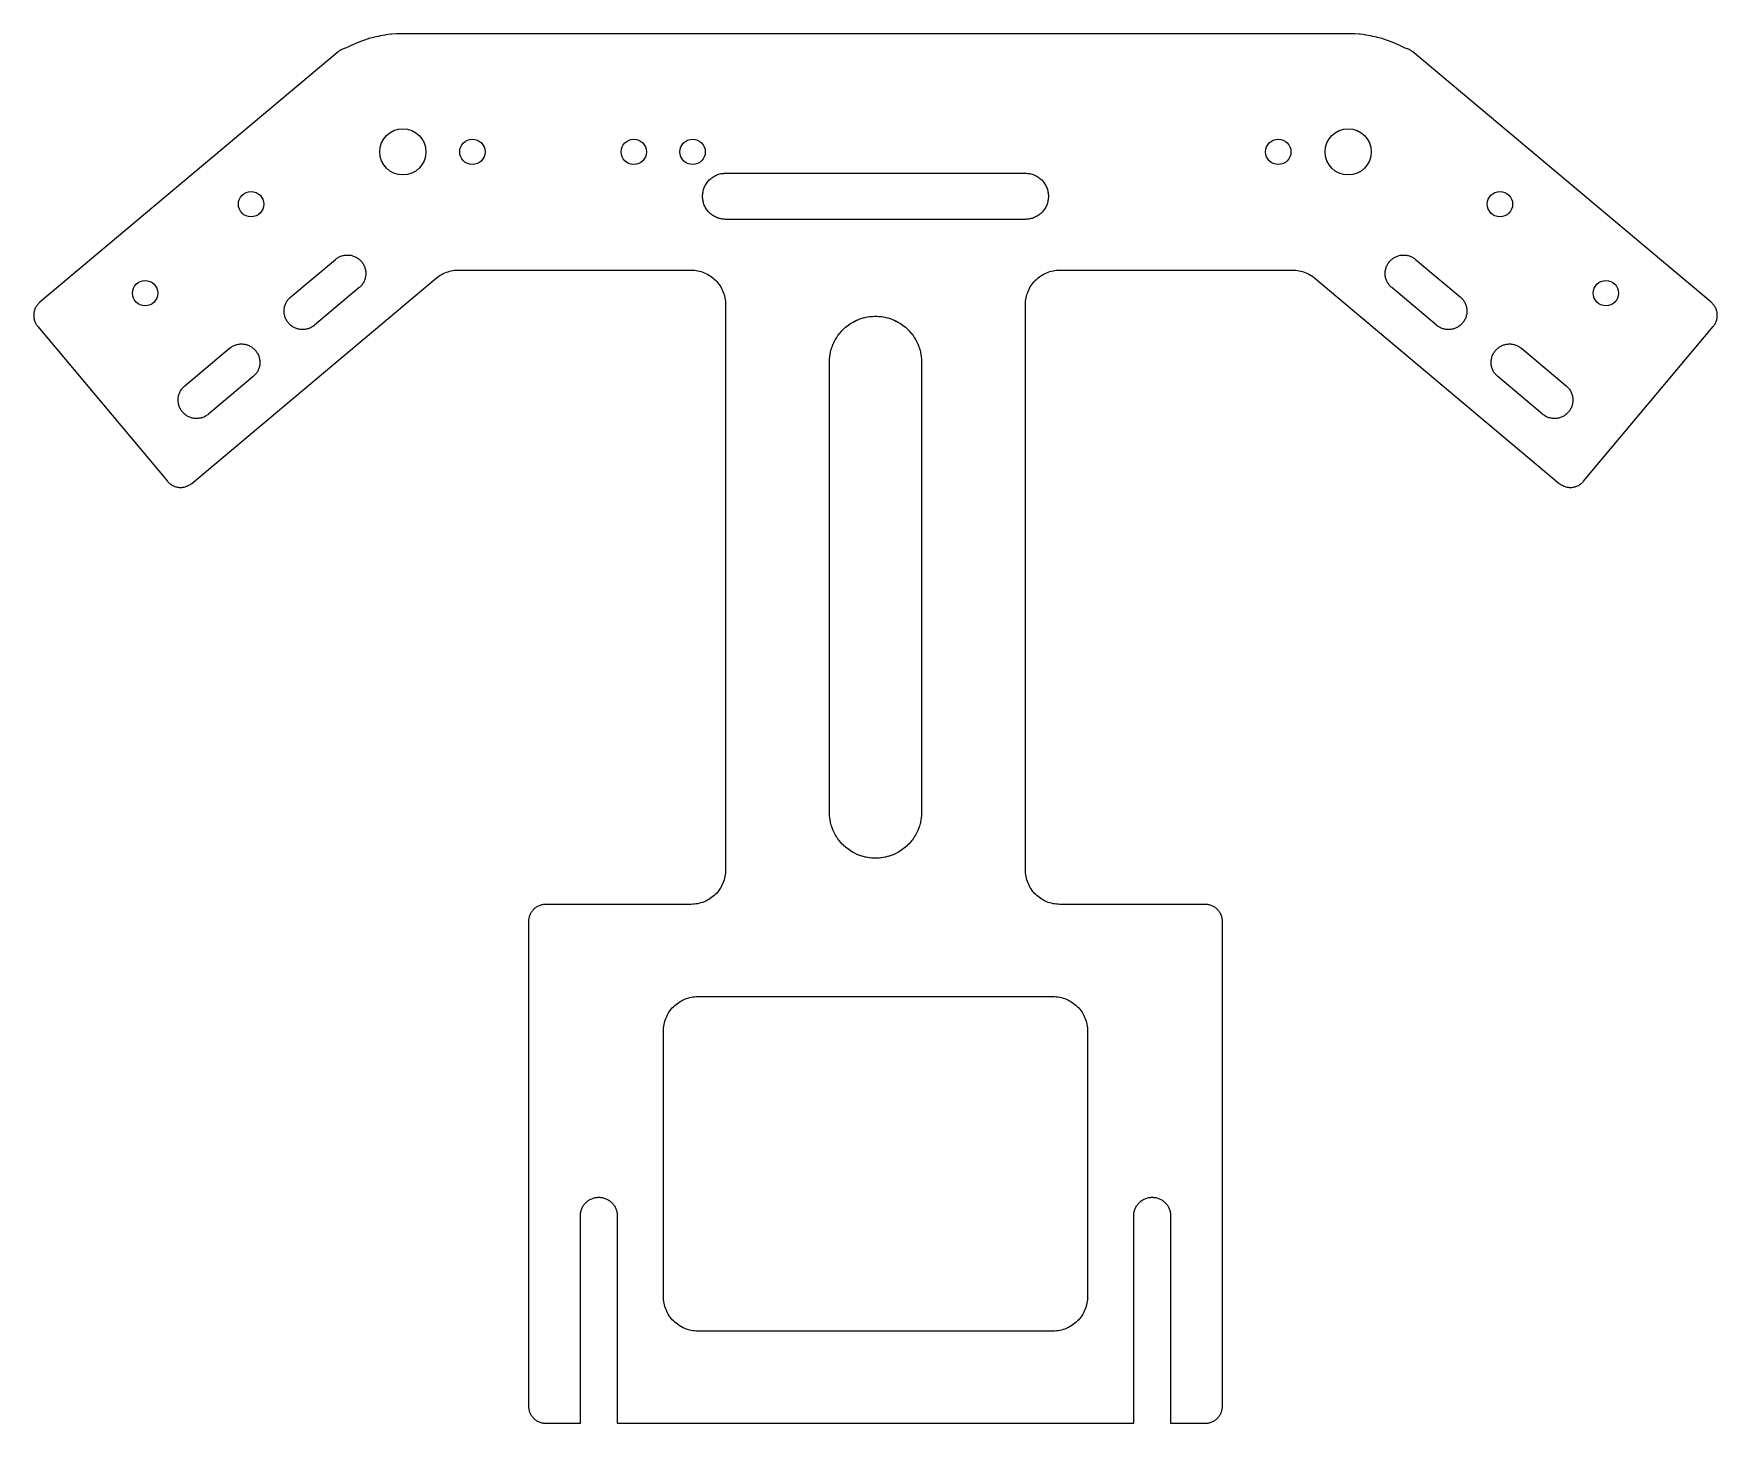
# Model space of a CAD drawing. Header units: millimetres. Extents: x 5 to 151, y 5 to 126.
import ezdxf

# ---------------------------------------------------------------- set-up
doc = ezdxf.new("R2010")
doc.units = ezdxf.units.MM
doc.layers.add('CORTE', color=1, linetype='Continuous')

msp = doc.modelspace()

# ---------------------------------------------------------------- linework, layer by layer
at = {"layer": 'CORTE'}
for points in [[(106.6943, 5.0018), (106.7677, 5.0072), (106.8408, 5.0162), (106.9133, 5.0288), (106.9852, 5.045), (107.0561, 5.0646), (107.126, 5.0877), (107.1947, 5.1142), (107.262, 5.144), (107.3278, 5.1771), (107.3918, 5.2134), (107.454, 5.2528), (107.5142, 5.2952), (107.5723, 5.3405), (107.628, 5.3886), (107.6813, 5.4393), (107.7321, 5.4927), (107.7802, 5.5484), (107.8255, 5.6064), (107.8679, 5.6666), (107.9073, 5.7289), (107.9436, 5.7929), (107.9767, 5.8587), (108.0065, 5.926), (108.033, 5.9947), (108.0561, 6.0646), (108.0757, 6.1355), (108.0919, 6.2074), (108.1045, 6.2799), (108.1135, 6.353), (108.1189, 6.4264), (108.1207, 6.5), (108.1207, 48.5), (108.1189, 48.5736), (108.1135, 48.647), (108.1045, 48.7201), (108.0919, 48.7926), (108.0757, 48.8645), (108.0561, 48.9354), (108.033, 49.0053), (108.0065, 49.074), (107.9767, 49.1413), (107.9436, 49.2071), (107.9073, 49.2711), (107.8679, 49.3334), (107.8255, 49.3936), (107.7802, 49.4516), (107.7321, 49.5073), (107.6813, 49.5607), (107.628, 49.6114), (107.5723, 49.6595), (107.5142, 49.7048), (107.454, 49.7472), (107.3918, 49.7866), (107.3278, 49.8229), (107.262, 49.856), (107.1947, 49.8858), (107.126, 49.9123), (107.0561, 49.9354), (106.9852, 49.955), (106.9133, 49.9712), (106.8408, 49.9838), (106.7677, 49.9928), (106.6943, 49.9982), (106.6207, 50), (94.0205, 50), (93.8738, 50.0036), (93.7266, 50.0145), (93.5803, 50.0325), (93.4355, 50.0576), (93.2918, 50.0899), (93.15, 50.1292), (93.0099, 50.1754), (92.8727, 50.2284), (92.7381, 50.288), (92.6064, 50.3543), (92.4785, 50.4267), (92.3538, 50.5057), (92.2337, 50.5903), (92.1175, 50.681), (92.0061, 50.7771), (91.8994, 50.8787), (91.7978, 50.9854), (91.7017, 51.0968), (91.611, 51.213), (91.5264, 51.3331), (91.4474, 51.4578), (91.375, 51.5857), (91.3087, 51.7174), (91.2491, 51.852), (91.1961, 51.9892), (91.1499, 52.1293), (91.1106, 52.2711), (91.0783, 52.4148), (91.0532, 52.5596), (91.0352, 52.7059), (91.0243, 52.8531), (91.0207, 52.9998), (91.0207, 102.0002), (91.0243, 102.1469), (91.0352, 102.2941), (91.0532, 102.4404), (91.0783, 102.5852), (91.1106, 102.7289), (91.1499, 102.8707), (91.1961, 103.0108), (91.2491, 103.148), (91.3087, 103.2826), (91.375, 103.4143), (91.4474, 103.5422), (91.5264, 103.6669), (91.611, 103.787), (91.7017, 103.9032), (91.7978, 104.0146), (91.8994, 104.1213), (92.0061, 104.2229), (92.1175, 104.319), (92.2337, 104.4097), (92.3538, 104.4943), (92.4785, 104.5733), (92.6064, 104.6457), (92.7381, 104.712), (92.8727, 104.7716), (93.0099, 104.8246), (93.15, 104.8708), (93.2918, 104.9101), (93.4355, 104.9424), (93.5803, 104.9675), (93.7266, 104.9855), (93.8738, 104.9964), (94.0205, 105), (114.1983, 105), (114.345, 104.9964), (114.4922, 104.9855), (114.6385, 104.9675), (114.7833, 104.9424), (114.927, 104.9101), (115.0688, 104.8708), (115.2089, 104.8246), (115.3461, 104.7716), (115.4807, 104.712), (115.6124, 104.6457), (115.7403, 104.5733), (115.8649, 104.4944), (115.985, 104.4098), (116.1266, 104.298), (137.3285, 86.5074), (137.3861, 86.4615), (137.4458, 86.4185), (137.5076, 86.3784), (137.5713, 86.3414), (137.6367, 86.3076), (137.7036, 86.277), (137.772, 86.2498), (137.8417, 86.2259), (137.9124, 86.2055), (137.9841, 86.1886), (138.0565, 86.1752), (138.1294, 86.1654), (138.2028, 86.1592), (138.2764, 86.1566), (138.35, 86.1576), (138.4235, 86.1622), (138.4966, 86.1704), (138.5693, 86.1822), (138.6413, 86.1976), (138.7125, 86.2164), (138.7826, 86.2388), (138.8516, 86.2645), (138.9192, 86.2936), (138.9854, 86.326), (139.0498, 86.3616), (139.1124, 86.4003), (139.1731, 86.442), (139.2316, 86.4867), (139.2879, 86.5341), (139.3418, 86.5843), (139.3931, 86.6371), (139.4418, 86.6923), (150.6906, 100.0981), (150.7365, 100.1556), (150.7796, 100.2154), (150.8197, 100.2771), (150.8566, 100.3408), (150.8905, 100.4062), (150.921, 100.4732), (150.9483, 100.5416), (150.9721, 100.6112), (150.9925, 100.6819), (151.0094, 100.7536), (151.0228, 100.826), (151.0326, 100.899), (151.0388, 100.9723), (151.0415, 101.0459), (151.0404, 101.1195), (151.0358, 101.193), (151.0276, 101.2662), (151.0158, 101.3388), (151.0005, 101.4108), (150.9816, 101.482), (150.9593, 101.5522), (150.9335, 101.6211), (150.9044, 101.6888), (150.8721, 101.7549), (150.8365, 101.8193), (150.7978, 101.882), (150.756, 101.9426), (150.7114, 102.0012), (150.6639, 102.0574), (150.6137, 102.1113), (150.561, 102.1626), (150.5057, 102.2113), (124.6401, 123.915), (124.5825, 123.961), (124.5228, 124.004), (124.461, 124.044), (124.3974, 124.081), (124.332, 124.115), (124.265, 124.146), (124.1966, 124.173), (124.1484, 124.189), (124.1485, 124.189), (123.9746, 124.249), (123.8377, 124.303), (123.6707, 124.381), (123.4363, 124.499), (123.3698, 124.531), (122.9765, 124.705), (122.9084, 124.733), (122.5084, 124.887), (122.4392, 124.912), (122.0312, 125.047), (121.9606, 125.068), (121.5468, 125.183), (121.4754, 125.201), (121.0561, 125.295), (120.9838, 125.309), (120.561, 125.383), (120.4883, 125.394), (120.0619, 125.446), (119.9886, 125.453), (119.5604, 125.485), (119.4869, 125.489), (119.039, 125.5), (119.0022, 125.5), (37.0392, 125.5), (37.0024, 125.5), (36.5545, 125.489), (36.481, 125.485), (36.0528, 125.453), (35.9795, 125.446), (35.5531, 125.394), (35.4804, 125.383), (35.0576, 125.309), (34.9853, 125.295), (34.566, 125.201), (34.4946, 125.183), (34.0808, 125.068), (34.0102, 125.047), (33.6022, 124.912), (33.533, 124.887), (33.133, 124.733), (33.0649, 124.705), (32.6716, 124.531), (32.605, 124.499), (32.3707, 124.381), (32.238, 124.318), (32.1019, 124.262), (31.9634, 124.213), (31.9317, 124.203), (31.8618, 124.18), (31.7931, 124.153), (31.7258, 124.123), (31.66, 124.09), (31.596, 124.054), (31.5338, 124.015), (31.4736, 123.972), (31.403, 123.917), (5.5357, 102.2113), (5.4805, 102.1626), (5.4277, 102.1113), (5.3775, 102.0574), (5.33, 102.0012), (5.2854, 101.9426), (5.2436, 101.882), (5.2049, 101.8194), (5.1694, 101.7549), (5.137, 101.6888), (5.1079, 101.6211), (5.0821, 101.5522), (5.0598, 101.482), (5.0409, 101.4108), (5.0256, 101.3388), (5.0138, 101.2662), (5.0056, 101.193), (5.001, 101.1195), (5, 101.0459), (5.0026, 100.9723), (5.0088, 100.899), (5.0186, 100.826), (5.032, 100.7536), (5.0489, 100.6819), (5.0693, 100.6112), (5.0931, 100.5416), (5.1204, 100.4732), (5.151, 100.4062), (5.1848, 100.3408), (5.2218, 100.2771), (5.2618, 100.2154), (5.3049, 100.1556), (5.3508, 100.0981), (16.5996, 86.6923), (16.6483, 86.6371), (16.6996, 86.5843), (16.7535, 86.5342), (16.8098, 86.4867), (16.8683, 86.442), (16.929, 86.4003), (16.9916, 86.3616), (17.056, 86.326), (17.1222, 86.2936), (17.1898, 86.2645), (17.2588, 86.2388), (17.3289, 86.2164), (17.4001, 86.1976), (17.4721, 86.1822), (17.5448, 86.1704), (17.6179, 86.1622), (17.6914, 86.1576), (17.765, 86.1566), (17.8386, 86.1592), (17.912, 86.1654), (17.9849, 86.1752), (18.0573, 86.1886), (18.129, 86.2055), (18.1997, 86.2259), (18.2694, 86.2498), (18.3378, 86.277), (18.4047, 86.3076), (18.4701, 86.3414), (18.5338, 86.3784), (18.5956, 86.4185), (18.6553, 86.4615), (18.7129, 86.5074), (39.9152, 104.2983), (40.0299, 104.3899), (40.1494, 104.4761), (40.2732, 104.5563), (40.4001, 104.6301), (40.5311, 104.6978), (40.665, 104.7589), (40.8019, 104.8135), (40.9414, 104.8612), (41.0826, 104.902), (41.2258, 104.9358), (41.3708, 104.9626), (41.5165, 104.9821), (41.6634, 104.9946), (41.8434, 105), (62.0209, 105), (62.1676, 104.9964), (62.3148, 104.9855), (62.4611, 104.9675), (62.6059, 104.9424), (62.7496, 104.9101), (62.8914, 104.8708), (63.0315, 104.8246), (63.1687, 104.7716), (63.3033, 104.712), (63.435, 104.6457), (63.5629, 104.5733), (63.6876, 104.4943), (63.8077, 104.4097), (63.9239, 104.319), (64.0353, 104.2229), (64.142, 104.1213), (64.2436, 104.0146), (64.3397, 103.9032), (64.4304, 103.787), (64.515, 103.6669), (64.594, 103.5422), (64.6664, 103.4143), (64.7327, 103.2826), (64.7923, 103.148), (64.8453, 103.0108), (64.8915, 102.8707), (64.9308, 102.7289), (64.9631, 102.5852), (64.9882, 102.4404), (65.0062, 102.2941), (65.0171, 102.1469), (65.0207, 102.0002), (65.0207, 52.9998), (65.0171, 52.8531), (65.0062, 52.7059), (64.9882, 52.5596), (64.9631, 52.4148), (64.9308, 52.2711), (64.8915, 52.1293), (64.8453, 51.9892), (64.7923, 51.852), (64.7327, 51.7174), (64.6664, 51.5857), (64.594, 51.4578), (64.515, 51.3331), (64.4304, 51.213), (64.3397, 51.0968), (64.2436, 50.9854), (64.142, 50.8787), (64.0353, 50.7771), (63.9239, 50.681), (63.8077, 50.5903), (63.6876, 50.5057), (63.5629, 50.4267), (63.435, 50.3543), (63.3033, 50.288), (63.1687, 50.2284), (63.0315, 50.1754), (62.8914, 50.1292), (62.7496, 50.0899), (62.6059, 50.0576), (62.4611, 50.0325), (62.3148, 50.0145), (62.1676, 50.0036), (62.0209, 50), (49.4207, 50), (49.3471, 49.9982), (49.2737, 49.9928), (49.2006, 49.9838), (49.1281, 49.9712), (49.0562, 49.955), (48.9853, 49.9354), (48.9154, 49.9123), (48.8467, 49.8858), (48.7794, 49.856), (48.7136, 49.8229), (48.6496, 49.7866), (48.5874, 49.7472), (48.5272, 49.7048), (48.4691, 49.6595), (48.4134, 49.6114), (48.3601, 49.5607), (48.3093, 49.5073), (48.2612, 49.4516), (48.2159, 49.3936), (48.1735, 49.3334), (48.1341, 49.2711), (48.0978, 49.2071), (48.0647, 49.1413), (48.0349, 49.074), (48.0084, 49.0053), (47.9853, 48.9354), (47.9657, 48.8645), (47.9495, 48.7926), (47.9369, 48.7201), (47.9279, 48.647), (47.9225, 48.5736), (47.9207, 48.5), (47.9207, 6.5), (47.9225, 6.4264), (47.9279, 6.353), (47.9369, 6.2799), (47.9495, 6.2074), (47.9657, 6.1355), (47.9853, 6.0646), (48.0084, 5.9947), (48.0349, 5.926), (48.0647, 5.8587), (48.0978, 5.7929), (48.1341, 5.7289), (48.1735, 5.6666), (48.2159, 5.6064), (48.2612, 5.5484), (48.3093, 5.4927), (48.3601, 5.4393), (48.4134, 5.3886), (48.4691, 5.3405), (48.5272, 5.2952), (48.5874, 5.2528), (48.6496, 5.2134), (48.7136, 5.1771), (48.7794, 5.144), (48.8467, 5.1142), (48.9154, 5.0877), (48.9853, 5.0646), (49.0562, 5.045), (49.1281, 5.0288), (49.2006, 5.0162), (49.2737, 5.0072), (49.3471, 5.0018), (49.4207, 5), (52.4207, 5), (52.4207, 23), (52.4226, 23.0785), (52.4284, 23.1568), (52.438, 23.2348), (52.4515, 23.3121), (52.4687, 23.3888), (52.4896, 23.4644), (52.5142, 23.539), (52.5425, 23.6123), (52.5743, 23.6841), (52.6096, 23.7542), (52.6483, 23.8226), (52.6904, 23.8889), (52.7356, 23.9531), (52.7839, 24.015), (52.8352, 24.0745), (52.8893, 24.1314), (52.9462, 24.1855), (53.0057, 24.2368), (53.0676, 24.2851), (53.1318, 24.3303), (53.1981, 24.3724), (53.2665, 24.4111), (53.3366, 24.4464), (53.4084, 24.4782), (53.4817, 24.5065), (53.5563, 24.5311), (53.6319, 24.552), (53.7086, 24.5692), (53.7859, 24.5827), (53.8639, 24.5923), (53.9422, 24.5981), (54.0207, 24.6), (54.0992, 24.5981), (54.1775, 24.5923), (54.2555, 24.5827), (54.3328, 24.5692), (54.4095, 24.552), (54.4852, 24.5311), (54.5597, 24.5065), (54.633, 24.4782), (54.7048, 24.4464), (54.7749, 24.4111), (54.8433, 24.3724), (54.9096, 24.3303), (54.9738, 24.2851), (55.0357, 24.2368), (55.0952, 24.1855), (55.1521, 24.1314), (55.2062, 24.0745), (55.2575, 24.015), (55.3058, 23.9531), (55.3511, 23.8889), (55.3931, 23.8226), (55.4318, 23.7542), (55.4671, 23.6841), (55.4989, 23.6123), (55.5272, 23.539), (55.5518, 23.4644), (55.5728, 23.3888), (55.59, 23.3121), (55.6034, 23.2348), (55.613, 23.1568), (55.6188, 23.0785), (55.6207, 23), (55.6207, 5), (100.4207, 5), (100.4207, 23), (100.4226, 23.0785), (100.4284, 23.1568), (100.438, 23.2348), (100.4514, 23.3121), (100.4686, 23.3888), (100.4896, 23.4644), (100.5142, 23.539), (100.5425, 23.6123), (100.5743, 23.6841), (100.6096, 23.7542), (100.6483, 23.8226), (100.6903, 23.8889), (100.7356, 23.9531), (100.7839, 24.015), (100.8352, 24.0745), (100.8893, 24.1314), (100.9462, 24.1855), (101.0057, 24.2368), (101.0676, 24.2851), (101.1318, 24.3303), (101.1981, 24.3724), (101.2665, 24.4111), (101.3366, 24.4464), (101.4084, 24.4782), (101.4817, 24.5065), (101.5562, 24.5311), (101.6319, 24.552), (101.7086, 24.5692), (101.7859, 24.5827), (101.8639, 24.5923), (101.9422, 24.5981), (102.0207, 24.6), (102.0992, 24.5981), (102.1775, 24.5923), (102.2555, 24.5827), (102.3328, 24.5692), (102.4095, 24.552), (102.4851, 24.5311), (102.5597, 24.5065), (102.633, 24.4782), (102.7048, 24.4464), (102.7749, 24.4111), (102.8433, 24.3724), (102.9096, 24.3303), (102.9738, 24.2851), (103.0357, 24.2368), (103.0952, 24.1855), (103.1521, 24.1314), (103.2062, 24.0745), (103.2575, 24.015), (103.3058, 23.9531), (103.351, 23.8889), (103.3931, 23.8226), (103.4318, 23.7542), (103.4671, 23.6841), (103.4989, 23.6123), (103.5272, 23.539), (103.5518, 23.4644), (103.5727, 23.3888), (103.5899, 23.3121), (103.6034, 23.2348), (103.613, 23.1568), (103.6188, 23.0785), (103.6207, 23), (103.6207, 5), (106.6207, 5)], [(65.0207, 109.4), (64.9226, 109.402), (64.8247, 109.41), (64.7272, 109.422), (64.6305, 109.438), (64.5348, 109.46), (64.4401, 109.486), (64.3469, 109.517), (64.2553, 109.552), (64.1656, 109.592), (64.0779, 109.636), (63.9925, 109.685), (63.9096, 109.737), (63.8293, 109.794), (63.7519, 109.854), (63.6776, 109.918), (63.6065, 109.986), (63.5388, 110.057), (63.4747, 110.131), (63.4143, 110.209), (63.3578, 110.289), (63.3052, 110.372), (63.2569, 110.457), (63.2127, 110.545), (63.173, 110.635), (63.1376, 110.726), (63.1068, 110.819), (63.0807, 110.914), (63.0591, 111.01), (63.0424, 111.107), (63.0303, 111.204), (63.0231, 111.302), (63.0207, 111.4), (63.0231, 111.498), (63.0303, 111.596), (63.0424, 111.693), (63.0591, 111.79), (63.0807, 111.886), (63.1068, 111.981), (63.1376, 112.074), (63.173, 112.165), (63.2127, 112.255), (63.2569, 112.343), (63.3052, 112.428), (63.3578, 112.511), (63.4143, 112.591), (63.4747, 112.669), (63.5388, 112.743), (63.6065, 112.814), (63.6776, 112.882), (63.7519, 112.946), (63.8293, 113.006), (63.9096, 113.063), (63.9925, 113.115), (64.0779, 113.164), (64.1656, 113.208), (64.2553, 113.248), (64.3469, 113.283), (64.4401, 113.314), (64.5348, 113.34), (64.6305, 113.362), (64.7272, 113.378), (64.8247, 113.39), (64.9226, 113.398), (65.0207, 113.4), (91.0207, 113.4), (91.1188, 113.398), (91.2167, 113.39), (91.3142, 113.378), (91.4109, 113.362), (91.5066, 113.34), (91.6013, 113.314), (91.6945, 113.283), (91.7861, 113.248), (91.8758, 113.208), (91.9635, 113.164), (92.0489, 113.115), (92.1318, 113.063), (92.2121, 113.006), (92.2895, 112.946), (92.3638, 112.882), (92.4349, 112.814), (92.5026, 112.743), (92.5667, 112.669), (92.6271, 112.591), (92.6836, 112.511), (92.7362, 112.428), (92.7845, 112.343), (92.8287, 112.255), (92.8684, 112.165), (92.9038, 112.074), (92.9346, 111.981), (92.9607, 111.886), (92.9823, 111.79), (92.999, 111.693), (93.0111, 111.596), (93.0183, 111.498), (93.0207, 111.4), (93.0183, 111.302), (93.0111, 111.204), (92.999, 111.107), (92.9823, 111.01), (92.9607, 110.914), (92.9346, 110.819), (92.9038, 110.726), (92.8684, 110.635), (92.8287, 110.545), (92.7845, 110.457), (92.7362, 110.372), (92.6836, 110.289), (92.6271, 110.209), (92.5667, 110.131), (92.5026, 110.057), (92.4349, 109.986), (92.3638, 109.918), (92.2895, 109.854), (92.2121, 109.794), (92.1318, 109.737), (92.0489, 109.685), (91.9635, 109.636), (91.8758, 109.592), (91.7861, 109.552), (91.6945, 109.517), (91.6013, 109.486), (91.5066, 109.46), (91.4109, 109.438), (91.3142, 109.422), (91.2167, 109.41), (91.1188, 109.402), (91.0207, 109.4)], [(28.2596, 99.8435), (28.1812, 99.8485), (28.1032, 99.8572), (28.0257, 99.8698), (27.9489, 99.8862), (27.8729, 99.9063), (27.7981, 99.9301), (27.7245, 99.9576), (27.6524, 99.9886), (27.5819, 100.0231), (27.5131, 100.0611), (27.4463, 100.1024), (27.3816, 100.1469), (27.3192, 100.1945), (27.2592, 100.2452), (27.2017, 100.2987), (27.147, 100.355), (27.095, 100.4139), (27.046, 100.4753), (27.0001, 100.539), (26.9574, 100.6049), (26.9179, 100.6728), (26.8818, 100.7425), (26.8492, 100.814), (26.8202, 100.8869), (26.7947, 100.9612), (26.773, 101.0367), (26.7549, 101.1131), (26.7407, 101.1904), (26.7302, 101.2682), (26.7236, 101.3464), (26.7208, 101.4249), (26.7218, 101.5034), (26.7268, 101.5818), (26.7355, 101.6599), (26.7481, 101.7374), (26.7645, 101.8142), (26.7846, 101.8901), (26.8084, 101.9649), (26.8359, 102.0385), (26.8669, 102.1106), (26.9015, 102.1812), (26.9394, 102.2499), (26.9807, 102.3167), (27.0252, 102.3814), (27.0729, 102.4438), (27.1235, 102.5039), (27.177, 102.5613), (27.2333, 102.6161), (27.2922, 102.668), (31.1837, 105.933), (31.2451, 105.982), (31.3088, 106.028), (31.3747, 106.071), (31.4426, 106.11), (31.5123, 106.147), (31.5838, 106.179), (31.6567, 106.208), (31.731, 106.234), (31.8065, 106.255), (31.8829, 106.273), (31.9602, 106.288), (32.038, 106.298), (32.1162, 106.305), (32.1947, 106.308), (32.2732, 106.307), (32.3516, 106.302), (32.4297, 106.293), (32.5072, 106.28), (32.584, 106.264), (32.6599, 106.244), (32.7347, 106.22), (32.8083, 106.193), (32.8804, 106.161), (32.951, 106.127), (33.0197, 106.089), (33.0865, 106.048), (33.1512, 106.003), (33.2136, 105.956), (33.2737, 105.905), (33.3311, 105.851), (33.3859, 105.795), (33.4378, 105.736), (33.4868, 105.675), (33.5327, 105.611), (33.5755, 105.545), (33.6149, 105.477), (33.651, 105.408), (33.6836, 105.336), (33.7127, 105.263), (33.7381, 105.189), (33.7599, 105.113), (33.7779, 105.037), (33.7922, 104.9597), (33.8027, 104.8819), (33.8093, 104.8036), (33.8121, 104.7252), (33.811, 104.6466), (33.8061, 104.5683), (33.7973, 104.4902), (33.7847, 104.4127), (33.7684, 104.3359), (33.7483, 104.26), (33.7244, 104.1852), (33.697, 104.1116), (33.6659, 104.0394), (33.6314, 103.9689), (33.5934, 103.9002), (33.5521, 103.8334), (33.5076, 103.7687), (33.46, 103.7063), (33.4093, 103.6462), (33.3558, 103.5888), (33.2995, 103.534), (33.2406, 103.4821), (29.3491, 100.2167), (29.2878, 100.1677), (29.224, 100.1218), (29.1582, 100.0791), (29.0902, 100.0396), (29.0205, 100.0035), (28.9491, 99.9709), (28.8761, 99.9419), (28.8018, 99.9164), (28.7264, 99.8947), (28.6499, 99.8766), (28.5727, 99.8623), (28.4949, 99.8519), (28.4166, 99.8452), (28.3381, 99.8425)], [(127.6248, 99.8452), (127.5465, 99.8519), (127.4687, 99.8623), (127.3915, 99.8766), (127.315, 99.8946), (127.2396, 99.9164), (127.1653, 99.9418), (127.0923, 99.9709), (127.0209, 100.0035), (126.9512, 100.0396), (126.8832, 100.079), (126.8174, 100.1218), (126.7536, 100.1677), (126.6923, 100.2167), (122.8008, 103.482), (122.7419, 103.534), (122.6856, 103.5887), (122.6321, 103.6462), (122.5814, 103.7062), (122.5338, 103.7686), (122.4893, 103.8333), (122.448, 103.9001), (122.41, 103.9689), (122.3755, 104.0394), (122.3444, 104.1116), (122.317, 104.1852), (122.2931, 104.26), (122.273, 104.3359), (122.2567, 104.4127), (122.2441, 104.4902), (122.2353, 104.5683), (122.2304, 104.6466), (122.2293, 104.7252), (122.2321, 104.8036), (122.2387, 104.8819), (122.2492, 104.9597), (122.2635, 105.037), (122.2815, 105.113), (122.3033, 105.189), (122.3287, 105.263), (122.3578, 105.336), (122.3904, 105.408), (122.4265, 105.477), (122.4659, 105.545), (122.5087, 105.611), (122.5546, 105.675), (122.6036, 105.736), (122.6555, 105.795), (122.7103, 105.851), (122.7677, 105.905), (122.8278, 105.956), (122.8902, 106.003), (122.9549, 106.048), (123.0217, 106.089), (123.0904, 106.127), (123.161, 106.161), (123.2331, 106.193), (123.3067, 106.22), (123.3815, 106.244), (123.4574, 106.264), (123.5342, 106.28), (123.6117, 106.293), (123.6898, 106.302), (123.7682, 106.307), (123.8467, 106.308), (123.9252, 106.305), (124.0034, 106.298), (124.0812, 106.288), (124.1585, 106.273), (124.2349, 106.255), (124.3104, 106.234), (124.3847, 106.208), (124.4576, 106.179), (124.5291, 106.147), (124.5988, 106.11), (124.6667, 106.071), (124.7326, 106.028), (124.7963, 105.982), (124.8577, 105.933), (128.7492, 102.668), (128.8081, 102.6161), (128.8644, 102.5613), (128.9179, 102.5038), (128.9685, 102.4438), (129.0162, 102.3814), (129.0607, 102.3167), (129.102, 102.2499), (129.1399, 102.1812), (129.1745, 102.1106), (129.2055, 102.0385), (129.233, 101.9649), (129.2568, 101.8901), (129.2769, 101.8142), (129.2933, 101.7374), (129.3059, 101.6599), (129.3146, 101.5818), (129.3196, 101.5034), (129.3206, 101.4249), (129.3178, 101.3464), (129.3112, 101.2682), (129.3007, 101.1903), (129.2865, 101.1131), (129.2684, 101.0367), (129.2467, 100.9612), (129.2212, 100.8869), (129.1922, 100.814), (129.1596, 100.7425), (129.1235, 100.6728), (129.084, 100.6049), (129.0413, 100.539), (128.9954, 100.4753), (128.9464, 100.4139), (128.8944, 100.355), (128.8397, 100.2987), (128.7822, 100.2452), (128.7222, 100.1945), (128.6598, 100.1469), (128.5951, 100.1024), (128.5283, 100.0611), (128.4595, 100.0231), (128.389, 99.9886), (128.3169, 99.9576), (128.2433, 99.9301), (128.1685, 99.9063), (128.0925, 99.8862), (128.0157, 99.8698), (127.9382, 99.8572), (127.8602, 99.8484), (127.7818, 99.8435), (127.7033, 99.8425)], [(77.948, 54.0018), (77.8989, 54.003), (77.7505, 54.0103), (77.7017, 54.0139), (77.5548, 54.0284), (77.5068, 54.0343), (77.3608, 54.056), (77.3128, 54.0643), (77.169, 54.0929), (77.1208, 54.1037), (76.9778, 54.1395), (76.9316, 54.1523), (76.7888, 54.1956), (76.7427, 54.2108), (76.605, 54.2601), (76.5589, 54.2779), (76.4221, 54.3346), (76.3775, 54.3543), (76.245, 54.417), (76.2016, 54.4388), (76.0705, 54.5089), (76.0285, 54.5327), (75.9021, 54.6085), (75.8604, 54.6349), (75.7378, 54.7168), (75.6984, 54.7445), (75.5797, 54.8326), (75.5409, 54.8629), (75.4279, 54.9556), (75.3906, 54.9877), (75.2803, 55.0877), (75.2447, 55.1217), (75.1424, 55.224), (75.1085, 55.2596), (75.0085, 55.3699), (74.9763, 55.4072), (74.8837, 55.5201), (74.8533, 55.5589), (74.7652, 55.6777), (74.7375, 55.7171), (74.6556, 55.8397), (74.6292, 55.8814), (74.5534, 56.0078), (74.5296, 56.0498), (74.4595, 56.1809), (74.4377, 56.2243), (74.375, 56.3568), (74.3553, 56.4014), (74.2986, 56.5382), (74.2808, 56.5843), (74.2316, 56.722), (74.2163, 56.7681), (74.173, 56.9109), (74.1602, 56.9571), (74.1244, 57.1001), (74.1136, 57.1483), (74.085, 57.2921), (74.0767, 57.3401), (74.055, 57.4861), (74.0491, 57.5341), (74.0346, 57.6808), (74.0309, 57.7304), (74.0237, 57.8771), (74.0216, 57.9635), (74.0207, 58.0376), (74.0207, 96.9624), (74.0216, 97.0365), (74.0237, 97.1229), (74.0309, 97.2696), (74.0346, 97.3192), (74.0491, 97.4659), (74.055, 97.5139), (74.0767, 97.6599), (74.085, 97.7079), (74.1136, 97.8517), (74.1244, 97.8999), (74.1602, 98.0429), (74.173, 98.0891), (74.2163, 98.2319), (74.2316, 98.278), (74.2808, 98.4157), (74.2986, 98.4618), (74.3553, 98.5986), (74.375, 98.6432), (74.4377, 98.7757), (74.4595, 98.8191), (74.5296, 98.9502), (74.5534, 98.9922), (74.6292, 99.1186), (74.6556, 99.1603), (74.7375, 99.2829), (74.7652, 99.3223), (74.8533, 99.441), (74.8837, 99.4798), (74.9763, 99.5928), (75.0085, 99.6301), (75.1085, 99.7404), (75.1424, 99.776), (75.2447, 99.8783), (75.2803, 99.9122), (75.3906, 100.0122), (75.4279, 100.0444), (75.5409, 100.1371), (75.5797, 100.1674), (75.6984, 100.2555), (75.7378, 100.2832), (75.8604, 100.3651), (75.9021, 100.3915), (76.0285, 100.4673), (76.0705, 100.4911), (76.2016, 100.5612), (76.245, 100.583), (76.3775, 100.6457), (76.4221, 100.6654), (76.5589, 100.7221), (76.605, 100.7399), (76.7427, 100.7891), (76.7888, 100.8044), (76.9316, 100.8477), (76.9778, 100.8605), (77.1208, 100.8963), (77.169, 100.9071), (77.3128, 100.9357), (77.3608, 100.944), (77.5068, 100.9657), (77.5548, 100.9716), (77.7017, 100.9861), (77.7505, 100.9897), (77.8989, 100.997), (77.948, 100.9982), (78.0934, 100.9982), (78.1425, 100.997), (78.2909, 100.9897), (78.3397, 100.9861), (78.4866, 100.9716), (78.5346, 100.9657), (78.6806, 100.944), (78.7286, 100.9357), (78.8724, 100.9071), (78.9206, 100.8963), (79.0636, 100.8605), (79.1098, 100.8477), (79.2526, 100.8044), (79.2987, 100.7891), (79.4364, 100.7399), (79.4825, 100.7221), (79.6193, 100.6654), (79.6639, 100.6457), (79.7964, 100.583), (79.8398, 100.5612), (79.9709, 100.4911), (80.0129, 100.4673), (80.1393, 100.3915), (80.181, 100.3651), (80.3036, 100.2832), (80.343, 100.2555), (80.4617, 100.1674), (80.5005, 100.1371), (80.6135, 100.0444), (80.6508, 100.0122), (80.7611, 99.9122), (80.7967, 99.8783), (80.899, 99.776), (80.9329, 99.7404), (81.0329, 99.6301), (81.0651, 99.5928), (81.1577, 99.4798), (81.1881, 99.441), (81.2762, 99.3223), (81.3039, 99.2829), (81.3858, 99.1603), (81.4122, 99.1186), (81.488, 98.9922), (81.5118, 98.9502), (81.5819, 98.8191), (81.6037, 98.7757), (81.6664, 98.6432), (81.6861, 98.5986), (81.7428, 98.4618), (81.7606, 98.4157), (81.8098, 98.278), (81.8251, 98.2319), (81.8684, 98.0891), (81.8812, 98.0429), (81.917, 97.8999), (81.9278, 97.8517), (81.9564, 97.7079), (81.9647, 97.6599), (81.9864, 97.5139), (81.9923, 97.4659), (82.0068, 97.3192), (82.0105, 97.2696), (82.0177, 97.1229), (82.0198, 97.0365), (82.0207, 96.9624), (82.0207, 58.0376), (82.0198, 57.9635), (82.0177, 57.8771), (82.0105, 57.7304), (82.0068, 57.6808), (81.9923, 57.5341), (81.9864, 57.4861), (81.9647, 57.3401), (81.9564, 57.2921), (81.9278, 57.1483), (81.917, 57.1001), (81.8812, 56.9571), (81.8684, 56.9109), (81.8251, 56.7681), (81.8098, 56.722), (81.7606, 56.5843), (81.7428, 56.5382), (81.6861, 56.4014), (81.6664, 56.3568), (81.6037, 56.2243), (81.5819, 56.1809), (81.5118, 56.0498), (81.488, 56.0078), (81.4122, 55.8814), (81.3858, 55.8397), (81.3039, 55.7171), (81.2762, 55.6777), (81.1881, 55.5589), (81.1577, 55.5201), (81.0651, 55.4072), (81.0329, 55.3699), (80.9329, 55.2596), (80.899, 55.224), (80.7967, 55.1217), (80.7611, 55.0877), (80.6508, 54.9877), (80.6135, 54.9556), (80.5005, 54.8629), (80.4617, 54.8326), (80.343, 54.7445), (80.3036, 54.7168), (80.181, 54.6349), (80.1393, 54.6085), (80.0129, 54.5327), (79.9709, 54.5089), (79.8398, 54.4388), (79.7964, 54.417), (79.6639, 54.3543), (79.6193, 54.3346), (79.4825, 54.2779), (79.4364, 54.2601), (79.2987, 54.2108), (79.2526, 54.1956), (79.1098, 54.1523), (79.0636, 54.1395), (78.9206, 54.1037), (78.8724, 54.0929), (78.7286, 54.0643), (78.6806, 54.056), (78.5346, 54.0343), (78.4866, 54.0284), (78.3397, 54.0139), (78.2909, 54.0103), (78.1425, 54.003), (78.0934, 54.0018)], [(19.0671, 92.1301), (18.9887, 92.135), (18.9107, 92.1438), (18.8331, 92.1564), (18.7563, 92.1727), (18.6804, 92.1928), (18.6056, 92.2167), (18.532, 92.2441), (18.4599, 92.2752), (18.3893, 92.3097), (18.3206, 92.3477), (18.2538, 92.3889), (18.1891, 92.4335), (18.1267, 92.4811), (18.0666, 92.5317), (18.0092, 92.5853), (17.9544, 92.6416), (17.9025, 92.7005), (17.8535, 92.7618), (17.8076, 92.8255), (17.7648, 92.8914), (17.7254, 92.9593), (17.6893, 93.0291), (17.6567, 93.1005), (17.6276, 93.1735), (17.6022, 93.2478), (17.5804, 93.3232), (17.5624, 93.3997), (17.5481, 93.4769), (17.5377, 93.5547), (17.531, 93.633), (17.5282, 93.7115), (17.5293, 93.79), (17.5342, 93.8684), (17.543, 93.9464), (17.5556, 94.0239), (17.5719, 94.1007), (17.5921, 94.1766), (17.6159, 94.2515), (17.6434, 94.3251), (17.6744, 94.3972), (17.7089, 94.4677), (17.7469, 94.5365), (17.7882, 94.6033), (17.8327, 94.668), (17.8803, 94.7304), (17.931, 94.7904), (17.9845, 94.8479), (18.0408, 94.9026), (18.0997, 94.9546), (21.9912, 98.2199), (22.0525, 98.2689), (22.1163, 98.3148), (22.1822, 98.3576), (22.2501, 98.397), (22.3198, 98.4331), (22.3912, 98.4657), (22.4642, 98.4948), (22.5385, 98.5202), (22.6139, 98.542), (22.6904, 98.56), (22.7676, 98.5743), (22.8455, 98.5848), (22.9237, 98.5914), (23.0022, 98.5942), (23.0807, 98.5931), (23.1591, 98.5882), (23.2371, 98.5794), (23.3146, 98.5668), (23.3914, 98.5505), (23.4674, 98.5303), (23.5422, 98.5065), (23.6158, 98.4791), (23.6879, 98.448), (23.7584, 98.4135), (23.8272, 98.3755), (23.894, 98.3342), (23.9587, 98.2897), (24.0211, 98.2421), (24.0811, 98.1914), (24.1386, 98.1379), (24.1934, 98.0816), (24.2453, 98.0227), (24.2943, 97.9613), (24.3402, 97.8976), (24.3829, 97.8318), (24.4224, 97.7639), (24.4585, 97.6941), (24.4911, 97.6227), (24.5201, 97.5497), (24.5456, 97.4754), (24.5673, 97.3999), (24.5854, 97.3235), (24.5997, 97.2463), (24.6101, 97.1685), (24.6168, 97.0902), (24.6195, 97.0117), (24.6185, 96.9332), (24.6135, 96.8548), (24.6048, 96.7768), (24.5922, 96.6993), (24.5758, 96.6225), (24.5557, 96.5466), (24.5319, 96.4717), (24.5044, 96.3981), (24.4734, 96.326), (24.4389, 96.2555), (24.4009, 96.1867), (24.3596, 96.1199), (24.3151, 96.0552), (24.2674, 95.9928), (24.2168, 95.9328), (24.1633, 95.8753), (24.107, 95.8205), (24.0481, 95.7686), (20.1566, 92.5033), (20.0952, 92.4543), (20.0315, 92.4083), (19.9656, 92.3656), (19.8977, 92.3262), (19.828, 92.2901), (19.7565, 92.2575), (19.6836, 92.2284), (19.6093, 92.203), (19.5338, 92.1812), (19.4574, 92.1632), (19.3802, 92.1489), (19.3023, 92.1384), (19.2241, 92.1318), (19.1456, 92.129)], [(136.8173, 92.1318), (136.7391, 92.1384), (136.6612, 92.1489), (136.584, 92.1631), (136.5076, 92.1812), (136.4321, 92.203), (136.3578, 92.2284), (136.2849, 92.2575), (136.2134, 92.2901), (136.1437, 92.3261), (136.0758, 92.3656), (136.0099, 92.4083), (135.9462, 92.4542), (135.8848, 92.5032), (131.9933, 95.7686), (131.9344, 95.8205), (131.8781, 95.8753), (131.8246, 95.9328), (131.774, 95.9928), (131.7263, 96.0552), (131.6818, 96.1199), (131.6405, 96.1867), (131.6025, 96.2555), (131.568, 96.326), (131.537, 96.3981), (131.5095, 96.4717), (131.4857, 96.5465), (131.4656, 96.6224), (131.4492, 96.6992), (131.4366, 96.7768), (131.4279, 96.8548), (131.4229, 96.9332), (131.4219, 97.0117), (131.4246, 97.0902), (131.4313, 97.1684), (131.4417, 97.2463), (131.456, 97.3235), (131.4741, 97.3999), (131.4958, 97.4754), (131.5213, 97.5497), (131.5503, 97.6226), (131.5829, 97.6941), (131.619, 97.7638), (131.6585, 97.8317), (131.7012, 97.8976), (131.7471, 97.9613), (131.7961, 98.0227), (131.848, 98.0816), (131.9028, 98.1379), (131.9603, 98.1914), (132.0203, 98.2421), (132.0827, 98.2897), (132.1474, 98.3342), (132.2142, 98.3755), (132.283, 98.4135), (132.3535, 98.448), (132.4256, 98.479), (132.4992, 98.5065), (132.574, 98.5303), (132.65, 98.5504), (132.7268, 98.5668), (132.8043, 98.5794), (132.8823, 98.5882), (132.9607, 98.5931), (133.0392, 98.5942), (133.1177, 98.5914), (133.1959, 98.5847), (133.2738, 98.5743), (133.351, 98.56), (133.4275, 98.542), (133.5029, 98.5202), (133.5772, 98.4948), (133.6502, 98.4657), (133.7216, 98.4331), (133.7913, 98.397), (133.8592, 98.3576), (133.9251, 98.3148), (133.9889, 98.2689), (134.0502, 98.2199), (137.9417, 94.9546), (138.0006, 94.9026), (138.0569, 94.8479), (138.1104, 94.7904), (138.1611, 94.7304), (138.2087, 94.668), (138.2532, 94.6033), (138.2945, 94.5365), (138.3325, 94.4677), (138.367, 94.3972), (138.398, 94.325), (138.4255, 94.2514), (138.4493, 94.1766), (138.4695, 94.1007), (138.4858, 94.0239), (138.4984, 93.9464), (138.5072, 93.8683), (138.5121, 93.79), (138.5132, 93.7114), (138.5104, 93.633), (138.5037, 93.5547), (138.4933, 93.4769), (138.479, 93.3997), (138.461, 93.3232), (138.4392, 93.2478), (138.4138, 93.1735), (138.3847, 93.1005), (138.3521, 93.0291), (138.316, 92.9593), (138.2766, 92.8914), (138.2338, 92.8255), (138.1879, 92.7618), (138.1389, 92.7004), (138.087, 92.6415), (138.0322, 92.5853), (137.9748, 92.5317), (137.9147, 92.4811), (137.8523, 92.4334), (137.7876, 92.3889), (137.7208, 92.3476), (137.6521, 92.3097), (137.5815, 92.2751), (137.5094, 92.2441), (137.4358, 92.2166), (137.361, 92.1928), (137.2851, 92.1727), (137.2083, 92.1563), (137.1307, 92.1438), (137.0527, 92.135), (136.9743, 92.1301), (136.8958, 92.129)], [(62.6205, 13), (62.4738, 13.0036), (62.3266, 13.0145), (62.1803, 13.0325), (62.0355, 13.0576), (61.8918, 13.0899), (61.75, 13.1291), (61.6099, 13.1754), (61.4727, 13.2284), (61.3381, 13.288), (61.2064, 13.3543), (61.0785, 13.4267), (60.9539, 13.5057), (60.8337, 13.5903), (60.7175, 13.681), (60.6061, 13.7771), (60.4994, 13.8787), (60.3978, 13.9854), (60.3017, 14.0968), (60.211, 14.213), (60.1264, 14.3331), (60.0474, 14.4578), (59.975, 14.5857), (59.9087, 14.7174), (59.8491, 14.852), (59.7961, 14.9892), (59.7499, 15.1293), (59.7106, 15.2711), (59.6783, 15.4148), (59.6532, 15.5596), (59.6352, 15.7059), (59.6243, 15.8531), (59.6207, 15.9998), (59.6207, 39.0002), (59.6243, 39.1469), (59.6352, 39.2941), (59.6532, 39.4404), (59.6783, 39.5852), (59.7106, 39.7289), (59.7499, 39.8707), (59.7961, 40.0108), (59.8491, 40.148), (59.9087, 40.2826), (59.975, 40.4143), (60.0474, 40.5422), (60.1264, 40.6669), (60.211, 40.787), (60.3017, 40.9032), (60.3978, 41.0146), (60.4994, 41.1213), (60.6061, 41.2229), (60.7175, 41.319), (60.8337, 41.4097), (60.9539, 41.4943), (61.0785, 41.5733), (61.2064, 41.6457), (61.3381, 41.712), (61.4727, 41.7716), (61.6099, 41.8246), (61.75, 41.8708), (61.8918, 41.9101), (62.0355, 41.9424), (62.1803, 41.9675), (62.3266, 41.9855), (62.4738, 41.9964), (62.6205, 42), (93.4209, 42), (93.5676, 41.9964), (93.7148, 41.9855), (93.8611, 41.9675), (94.0059, 41.9424), (94.1496, 41.9101), (94.2914, 41.8708), (94.4315, 41.8246), (94.5687, 41.7716), (94.7033, 41.712), (94.835, 41.6457), (94.9629, 41.5733), (95.0875, 41.4943), (95.2077, 41.4097), (95.3239, 41.319), (95.4353, 41.2229), (95.542, 41.1213), (95.6436, 41.0146), (95.7397, 40.9032), (95.8304, 40.787), (95.915, 40.6669), (95.994, 40.5422), (96.0664, 40.4143), (96.1327, 40.2826), (96.1923, 40.148), (96.2453, 40.0108), (96.2915, 39.8707), (96.3308, 39.7289), (96.3631, 39.5852), (96.3882, 39.4404), (96.4062, 39.2941), (96.4171, 39.1469), (96.4207, 39.0002), (96.4207, 15.9998), (96.4171, 15.8531), (96.4062, 15.7059), (96.3882, 15.5596), (96.3631, 15.4148), (96.3308, 15.2711), (96.2915, 15.1293), (96.2453, 14.9892), (96.1923, 14.852), (96.1327, 14.7174), (96.0664, 14.5857), (95.994, 14.4578), (95.915, 14.3331), (95.8304, 14.213), (95.7397, 14.0968), (95.6436, 13.9854), (95.542, 13.8787), (95.4353, 13.7771), (95.3239, 13.681), (95.2077, 13.5903), (95.0875, 13.5057), (94.9629, 13.4267), (94.835, 13.3543), (94.7033, 13.288), (94.5687, 13.2284), (94.4315, 13.1754), (94.2914, 13.1291), (94.1496, 13.0899), (94.0059, 13.0576), (93.8611, 13.0325), (93.7148, 13.0145), (93.5676, 13.0036), (93.4209, 13)]]:
    msp.add_lwpolyline(points, close=True, dxfattribs=at)
for centre, radius in [((37.0207, 115.25), 2), ((119.0207, 115.25), 2), ((43.0557, 115.25), 1.1), ((57.0557, 115.25), 1.1), ((62.1557, 115.25), 1.1), ((112.9557, 115.25), 1.1), ((23.8578, 110.7125), 1.1), ((132.1836, 110.7125), 1.1), ((14.6653, 102.999), 1.1), ((141.3761, 102.999), 1.1)]:
    msp.add_circle(centre, radius, dxfattribs=at)

doc.saveas('drawing.dxf')
